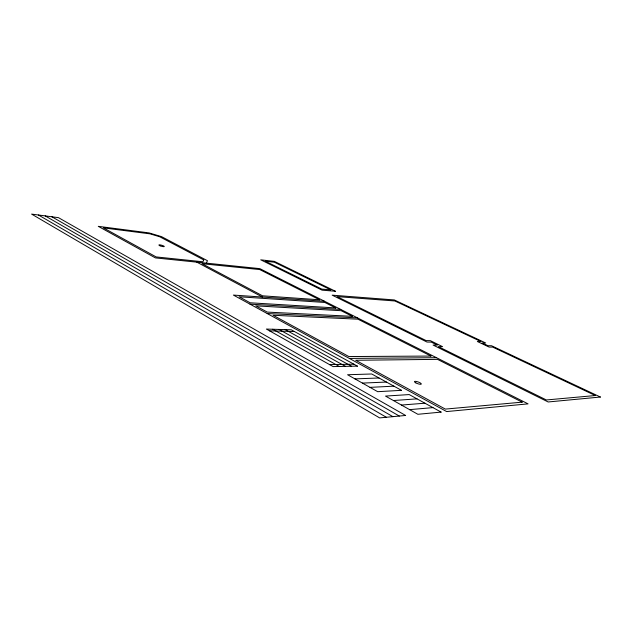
<?xml version="1.0" encoding="UTF-8"?>
<svg xmlns="http://www.w3.org/2000/svg" width="632" height="632" viewBox="0 0 632 632"><rect width="100%" height="100%" fill="white"/><g stroke="black" fill="none" stroke-linecap="round" stroke-linejoin="round"><path stroke-width="0.95" d="M206.388 263.141L207.438 260.7L161.531 236.637L149.057 232.9L98.284 226.343L155.401 257.903L259.815 268.632L528.083 403.872L446.658 411.566L233.398 295.081L324.587 301.282M409.607 409.639L432.967 407.616M401.454 405.049L424.933 403.208M393.428 400.53L417.017 398.863M370.004 387.361L393.91 386.168M362.42 383.095L386.421 382.052M354.939 378.884L379.026 377.991M329.556 364.609L353.92 364.198M349.385 358.431L436.483 357.688M269.516 330.828L294.378 331.492M267.186 313.535L357.491 317.872M249.995 304.142L340.782 309.443M196.844 262.162L262.438 297.056M285.19 329.612L351.503 366.244M279.02 329.43L345.475 366.363M272.755 329.248L339.345 366.481M51.879 216.784L399.305 416.046M45.204 215.899L392.875 416.654M38.449 215.006L386.326 417.27M203.749 259.91L202.896 261.782L156.144 256.924L103.403 227.875L149.982 233.848L159.667 236.747L203.749 259.91M405.61 415.453L379.65 417.902L31.6 214.098L58.46 217.653L405.61 415.453M441.104 412.096L417.878 414.292L385.504 396.082L409.212 394.573L441.104 412.096M600.4 397.03L548.157 401.968L433.118 345.072L437.368 345.119L431.269 342.117L427.003 342.046L332.195 295.16L394.313 299.939L485.653 342.971L482.082 342.915L487.944 345.688L491.498 345.728L600.4 397.03M522.19 402.15L445.339 409.094L355.721 360.28L437.502 359.363L522.19 402.15M595.336 395.529L546.38 399.961L438.332 346.62L442.542 346.652L430.368 340.664L426.11 340.585L337.006 296.598L394.897 300.974L480.968 341.572L477.358 341.509L489.105 347.071L492.676 347.102L595.336 395.529M401.51 390.339L377.699 391.69L347.56 374.737L371.735 373.986L401.51 390.339M357.435 366.133L333.111 366.6L266.388 329.067L291.265 329.786L357.435 366.133M430.961 356.061L348.872 356.551L273.087 315.273L357.965 319.192L430.961 356.061M352.3 316.332L267.257 312.097L255.802 305.856L341.146 310.699L352.3 316.332M335.663 307.926L250.177 302.791L239.117 296.764L324.856 302.467L335.663 307.926M319.539 299.781L262.541 295.815L202.019 263.702L259.713 269.564L319.539 299.781M330.749 289.851L321.83 289.108L265.282 261.19L274.351 262.209L330.749 289.851M335.434 291.257L322.067 290.151L260.755 259.831L274.375 261.379L335.434 291.257M415.856 382.881A3.61 0.885 19.8 0 0 421.291 384.066A3.61 0.885 19.8 0 0 416.575 381.499A3.61 0.885 19.8 0 0 415.856 382.881M160.078 245.808A2.812 0.529 15.8 0 0 164.265 246.52A2.812 0.529 15.8 0 0 160.338 244.932A2.812 0.529 15.8 0 0 160.078 245.808"/></g></svg>
